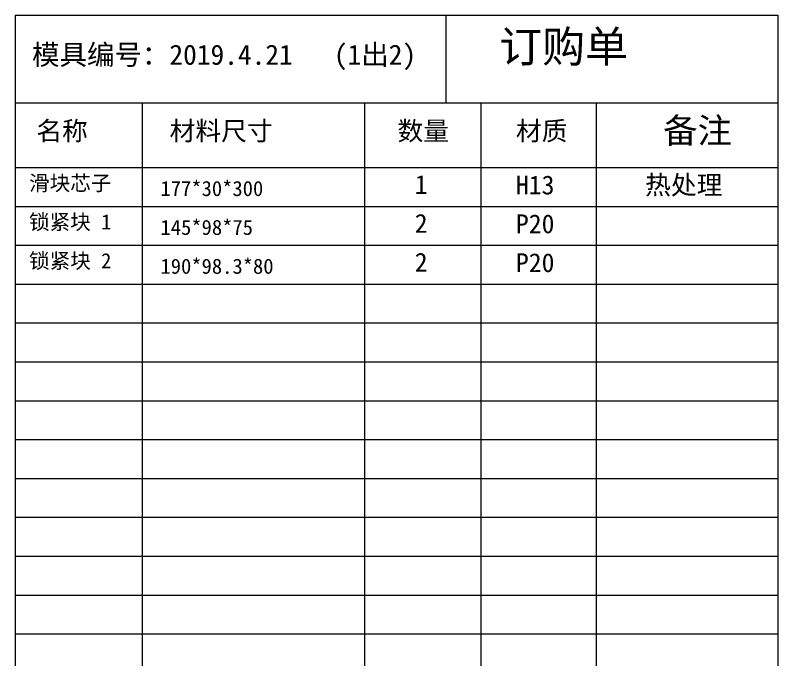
# Model space of a CAD drawing. Header units: millimetres. Extents: x -16190 to -8852, y -6844 to 7484.
# Drawn here: x -16190 to -15602, y 6986 to 7484 of the extents above; entities that cross this region are included whole.
import ezdxf

# ---------------------------------------------------------------- set-up
doc = ezdxf.new("R2010")
doc.units = ezdxf.units.MM
doc.layers.add('dim', color=82, linetype='Continuous', lineweight=9)
doc.styles.get("Standard").update_dxf_attribs({"font": 'txt', "bigfont": 'gbcbig.shx'})

msp = doc.modelspace()

# ---------------------------------------------------------------- linework, layer by layer
at = {"layer": 'dim', "color": 7}
for p, q in [((-16190.362, 7483.66), (-16190.362, 6478.743)), ((-16190.362, 7483.66), (-15601.77, 7483.66)), ((-15858.012, 7483.66), (-15858.012, 7416.107)), ((-15601.77, 7483.66), (-15601.77, 6478.743)), ((-16190.362, 7416.107), (-15601.77, 7416.107)), ((-16092.347, 7416.107), (-16092.347, 6706.107)), ((-15920.752, 7416.107), (-15920.752, 6706.107)), ((-15831.027, 7416.107), (-15831.027, 6706.107)), ((-15741.897, 7416.107), (-15741.897, 6706.107)), ((-16190.362, 7366.107), (-15601.77, 7366.107)), ((-16190.362, 7336.107), (-15601.77, 7336.107)), ((-16190.362, 7306.107), (-15601.77, 7306.107)), ((-16190.362, 7276.107), (-15601.77, 7276.107)), ((-16190.362, 7246.107), (-15601.77, 7246.107)), ((-16190.362, 7216.107), (-15601.77, 7216.107)), ((-16190.362, 7186.107), (-15601.77, 7186.107)), ((-16190.362, 7156.107), (-15601.77, 7156.107)), ((-16190.362, 7126.107), (-15601.77, 7126.107)), ((-16190.362, 7096.107), (-15601.77, 7096.107)), ((-16190.362, 7066.107), (-15601.77, 7066.107)), ((-16190.362, 7036.107), (-15601.77, 7036.107)), ((-16190.362, 7006.107), (-15601.77, 7006.107))]:
    msp.add_line(p, q, dxfattribs=at)

# ---------------------------------------------------------------- texts
at = {"color": 6, "attachment_point": 1}
for s, insert, char_height, width in [('{\\fNSimSun|b0|i0|c134|p49; 订购单}', (-15833.269, 7471.645), 24.3, 39649.25075), ('{\\fNSimSun|b0|i0|c134|p49;模具编号：2019.4.21   (1出2)}', (-16177.433, 7460.983), 15.552, 25375.52048), ('{\\fNSimSun|b0|i0|c134|p49;备注}', (-15690.198, 7404.396), 19.44, 31719.4006), ('{\\fNSimSun|b0|i0|c134|p49;名称}', (-16174.114, 7401.68), 14.58, 23789.55045), ('{\\fNSimSun|b0|i0|c134|p49;材料尺寸}', (-16071.224, 7401.68), 14.58, 23789.55045), ('{\\fNSimSun|b0|i0|c134|p49;数量}', (-15895.277, 7401.68), 14.58, 23789.55045), ('{\\fNSimSun|b0|i0|c134|p49;材质}', (-15803.878, 7401.68), 14.58, 23789.55045), ('{\\fNSimSun|b0|i0|c134|p49;滑块芯子}', (-16179.748, 7359.967), 11.664, 19031.64036), ('{\\fNSimSun|b0|i0|c134|p49;1 }', (-15881.972, 7360.296), 14.58, 23789.55045), ('{\\fNSimSun|b0|i0|c134|p49;H13}', (-15803.878, 7359.95), 14.58, 23789.55045), ('{\\fNSimSun|b0|i0|c134|p49;热处理}', (-15704.139, 7359.95), 14.58, 23789.55045), ('{\\fNSimSun|b0|i0|c134|p49;177*30*300}', (-16078.266, 7355.761), 11.664, 19031.64036), ('{\\fNSimSun|b0|i0|c134|p49;锁紧块 1}', (-16179.748, 7329.967), 11.664, 19031.64036), ('{\\fNSimSun|b0|i0|c134|p49;2}', (-15881.972, 7330.296), 14.58, 23789.55045), ('{\\fNSimSun|b0|i0|c134|p49;P20}', (-15803.878, 7329.95), 14.58, 23789.55045), ('{\\fNSimSun|b0|i0|c134|p49;145*98*75}', (-16078.266, 7325.761), 11.664, 19031.64036), ('{\\fNSimSun|b0|i0|c134|p49;锁紧块 2}', (-16179.748, 7299.967), 11.664, 19031.64036), ('{\\fNSimSun|b0|i0|c134|p49;2}', (-15881.972, 7300.296), 14.58, 23789.55045), ('{\\fNSimSun|b0|i0|c134|p49;P20}', (-15803.878, 7299.95), 14.58, 23789.55045), ('{\\fNSimSun|b0|i0|c134|p49;190*98.3*80}', (-16078.266, 7295.761), 11.664, 19031.64036)]:
    msp.add_mtext(s, dxfattribs=dict(at, insert=insert, char_height=char_height, width=width))

doc.saveas('drawing.dxf')
